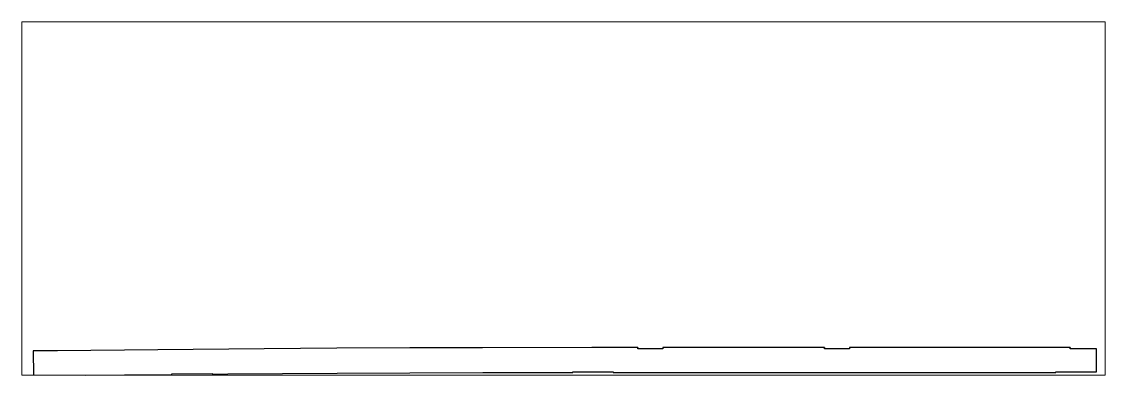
# Paper-space layout 'Layout1' of a CAD drawing. Header units: millimetres. Extents: x 0 to 257, y 56 to 139.
# The model-space entities are those that its viewports show. They can reach past a viewport. Long polylines and large blocks are cut down to what shows.
import ezdxf

# ---------------------------------------------------------------- set-up
doc = ezdxf.new("R2010")
doc.units = ezdxf.units.MM
doc.header["$LTSCALE"] = 10
doc.layers.add('MEMBERS', color=5, linetype='Continuous')

msp = doc.modelspace()

# ---------------------------------------------------------------- linework, layer by layer
at = {"layer": 'MEMBERS', "color": 1, "linetype": 'Continuous'}
for p, q in [((4468.7, 146.3), (4468.7, 136.3)), ((5848.8, 146.1), (5848.8, 136.1)), ((7664.1, 146), (7664.1, 136))]:
    msp.add_line(p, q, dxfattribs=at)
msp.add_lwpolyline([(-1.3, 120.4), (0.7, -63.6), (673.7, -56.5), (1022.3, -53.4), (1022.3, -49.4), (1322.3, -46.8), (1322.3, -50.8), (1437.3, -49.8), (2244.6, -44.3), (2782.8, -41.5), (3321, -39.4), (3986.8, -38), (3986.8, -34), (4128.3, -33.7), (4286.8, -33.7), (4286.8, -37.7), (7558.1, -38), (7558.1, -34), (7858.1, -34), (7858.1, 136), (7664.1, 136), (7664.1, 146), (6032.8, 146.1), (6032.8, 136.1), (5848.8, 136.1), (5848.8, 146.1), (4652.7, 146.2), (4652.7, 136.2), (4468.7, 136.3), (4468.7, 146.3), (4128.1, 146.3), (3320.4, 144.6), (2782, 142.5), (2243.5, 139.7), (1705.1, 136.2), (919.3, 129.8), (177.2, 122.4), (-1.3, 120.4), (-1.3, 120.4)], dxfattribs=at)

psp = doc.layouts.get("Layout1")

# ---------------------------------------------------------------- viewports
at = {"layer": '0'}
psp.add_viewport(center=(128.5, 97.5), size=(257, 83.7945), view_center_point=(3918.56, 1246.49), view_height=2612.1071, dxfattribs=at)

doc.saveas('drawing.dxf')
